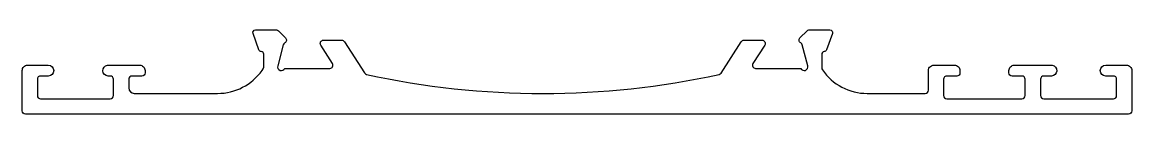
# Model space of a CAD drawing. Extents: x 405 to 507, y 759 to 767.
import ezdxf

# ---------------------------------------------------------------- set-up
doc = ezdxf.new("R2010")
doc.units = 0
doc.layers.get('0').update_dxf_attribs({"linetype": 'CONTINUOUS'})

msp = doc.modelspace()

# ---------------------------------------------------------------- linework, layer by layer
msp.add_lwpolyline([(483, 760.83), (488.32, 760.83, 0.414297), (488.62, 761.13), (488.62, 762.93), (488.63, 763.04), (488.67, 763.15), (488.73, 763.24), (488.81, 763.32), (488.9, 763.38), (489.01, 763.42), (489.12, 763.43), (491.02, 763.43, -0.414214), (491.52, 762.93), (491.52, 762.73, -0.414214), (491.22, 762.43), (490.32, 762.43, 0.414456), (490.02, 762.13), (490.02, 760.63, 0.413971), (490.32, 760.33), (497.22, 760.33, 0.414037), (497.52, 760.63), (497.52, 762.13, 0.414456), (497.22, 762.43), (496.32, 762.43, -0.414214), (496.02, 762.73), (496.02, 762.93, -0.414214), (496.52, 763.43), (500, 763.43, -0.916616), (499.92, 762.43), (499.22, 762.43, 0.414214), (498.92, 762.13), (498.92, 760.63, 0.414214), (499.22, 760.33), (505.62, 760.33, 0.414212), (505.92, 760.63), (505.92, 762.13, 0.414215), (505.62, 762.43), (504.92, 762.43, -1), (504.92, 763.43), (506.82, 763.43, -0.414244), (507.32, 762.93), (507.32, 759.23, -0.414151), (507.02, 758.93), (405.62, 758.93, -0.414151), (405.32, 759.23), (405.32, 762.93, -0.414244), (405.82, 763.43), (407.71, 763.43, -1), (407.71, 762.43), (407.01, 762.43, 0.414215), (406.71, 762.13), (406.71, 760.63, 0.414212), (407.01, 760.33), (413.41, 760.33, 0.414214), (413.71, 760.63), (413.71, 762.13, 0.414214), (413.41, 762.43), (413.21, 762.43, -0.946258), (413.17, 763.43), (416.11, 763.43, -0.414214), (416.61, 762.93), (416.61, 762.73, -0.414214), (416.31, 762.43), (415.41, 762.43, 0.414456), (415.11, 762.13), (415.11, 761.33, 0.414096), (415.61, 760.83), (423.28, 760.83, 0.243902), (427.36, 762.95), (427.46, 763.08, 0.154661), (427.52, 763.26), (427.52, 764.43, 0.384217), (427.29, 764.68, -0.287078), (427.08, 764.84), (426.54, 766.34, -0.520567), (426.77, 766.68), (428.7, 766.68, -0.198912), (428.87, 766.6), (429.52, 765.95, -0.498784), (429.46, 765.48, 0.203621), (429.32, 765.3), (428.8, 763.37, 0.91331), (429.45, 763.13), (433.6, 763.13, 0.569007), (433.84, 763.58), (432.76, 765.27, -0.585524), (433.01, 765.73), (434.68, 765.73, -0.255082), (434.93, 765.59), (436.78, 762.72, 0.198304), (436.97, 762.58, 0.108396), (469.37, 762.58, 0.198314), (469.56, 762.71), (471.41, 765.59, -0.255082), (471.66, 765.73), (473.32, 765.73, -0.585524), (473.58, 765.27), (472.49, 763.58, 0.569007), (472.73, 763.13), (476.88, 763.13, 0.91331), (477.53, 763.37), (477.02, 765.3, 0.203621), (476.88, 765.48, -0.498784), (476.81, 765.95), (477.46, 766.6, -0.198912), (477.64, 766.68), (479.56, 766.68, -0.520567), (479.8, 766.34), (479.25, 764.84, -0.287078), (479.04, 764.68, 0.384217), (478.82, 764.43), (478.82, 763.18, 0.150709), (478.87, 763.01, 0.248014)], format="xyb", close=True)

doc.saveas('drawing.dxf')
